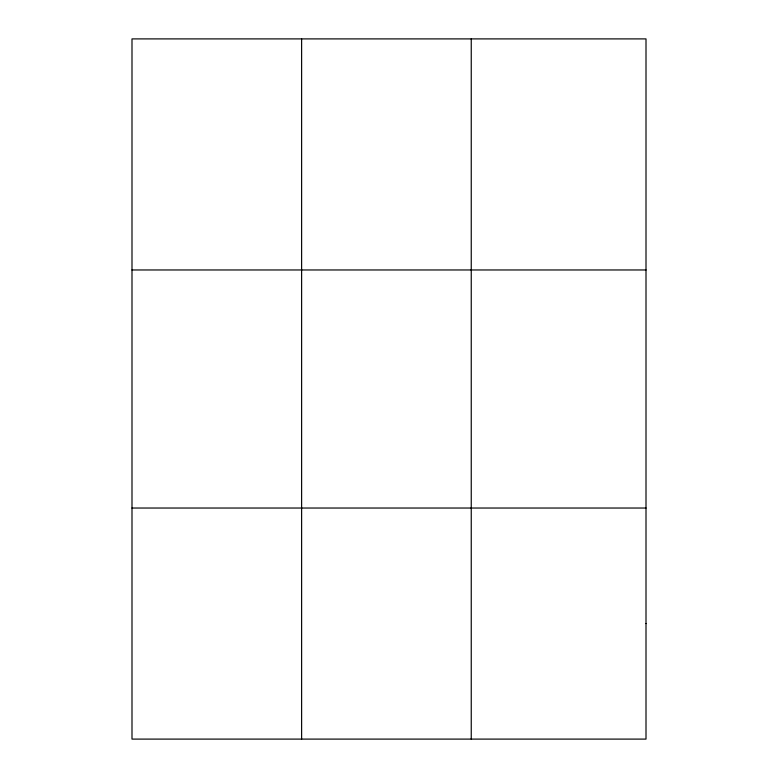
<?xml version="1.0" encoding="UTF-8"?>
<svg xmlns="http://www.w3.org/2000/svg" width="778" height="778" viewBox="0 0 778 778"><rect width="100%" height="100%" fill="white"/><g stroke="black" fill="none" stroke-linecap="round" stroke-linejoin="round"><path stroke-width="1.17" d="M301.621 739.1L301.621 38.9M471.244 739.1L471.244 38.9M131.997 269.966L646.003 269.966M131.997 508.034L646.003 508.034M646.003 623.567L646.003 739.1L131.997 739.1L131.997 38.9L646.003 38.9L646.003 623.567"/></g></svg>
